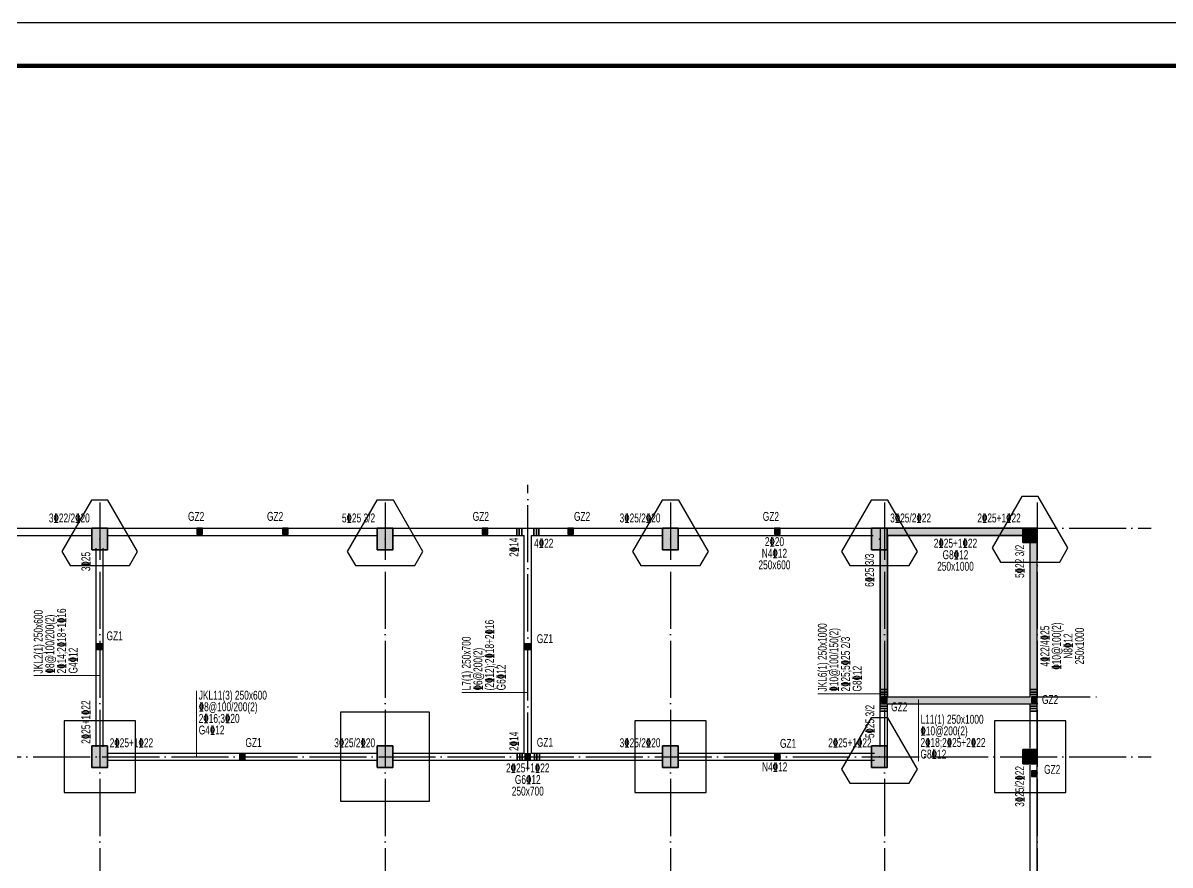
# Model space of a CAD drawing. Extents: x -695511 to 885008, y -751583 to -95266.
# Drawn here: x -158535 to -118336, y -370106 to -340605 of the extents above; entities that cross this region are included whole.
import ezdxf
from ezdxf.enums import TextEntityAlignment as Align

# ---------------------------------------------------------------- set-up
doc = ezdxf.new("R2010")
doc.units = 0
doc.header["$LTSCALE"] = 1000
doc.header["$MEASUREMENT"] = 0
doc.linetypes.add('DOTE', pattern=[2.42, 2, -0.2, 0.02, -0.2])
doc.linetypes.add('线型3', pattern=[750, 500, -250])
for name, color, linetype in [('3T_GLASS', 5, 'Continuous'), ('3T_WOOD', 21, 'Continuous'), ('BASE', 2, 'Continuous'), ('DOTE', 1, 'Continuous'), ('GZ', 211, 'Continuous'), ('PUB_TITLE', 4, 'Continuous'), ('SEDOTE', 40, 'DOTE'), ('填充', 8, 'Continuous')]:
    doc.layers.add(name, color=color, linetype=linetype)
for name, color, linetype, lineweight in [('BEAM', 4, 'Continuous', 25), ('BEAM-DASH', 4, '线型3', 25), ('梁原位标注', 7, 'Continuous', 18), ('梁名称编号', 2, 'Continuous', 18), ('梁标注引线', 2, 'Continuous', 18), ('梁附加箍筋', 1, 'Continuous', 35), ('梁集中标注', 2, 'Continuous', 18), ('砼柱', 2, 'Continuous', 35)]:
    doc.layers.add(name, color=color, linetype=linetype, lineweight=lineweight)
doc.styles.add('样式 1', font='GS_TXT.shx', dxfattribs={"width": 0.7, "height": 375, "bigfont": 'yjkchn.shx'})

# ---------------------------------------------------------------- blocks, each defined once
blk = doc.blocks.new('zw')
at = {"layer": 'DOTE', "linetype": 'DOTE'}
for p, q in [((-110223, -1007232), (-110223, -1049032)), ((-100223, -1007232), (-100223, -1049032)), ((-90223, -1007232), (-90223, -1049032)), ((-82723, -1007232), (-82723, -1049032)), ((-77373, -1007232), (-77373, -1049032)), ((-187573, -1008132), (-73373, -1008132)), ((-187573, -1016132), (-73373, -1016132))]:
    blk.add_line(p, q, dxfattribs=at)
blk = doc.blocks.new('1fmb')
at = {"layer": '3T_WOOD'}
h = blk.add_hatch(dxfattribs=at)
h.set_pattern_fill('钢筋混凝土', color=256, scale=100)
h.set_pattern_definition([(45, (0, 0), (-176.776695, 176.776695), []), (50, (0, 0), (717.2602, -62.75213), [75, -825]), (355, (0, 0), (-138.75133, 752.19213), [60, -660]), (100.4514, (59.8, -5.2), (578.5094, 689.43954), [63.7402, -701.1421]), (46.1842, (0, 200), (1067.24105, -165.519), [112.5, -1237.5]), (96.6356, (88.9, 186.2), (934.6627, 974.1179), [95.6103, -1051.713]), (351.1842, (0, 200), (934.662, 974.1186), [90, -990]), (21, (100, 150), (596.90705, -402.6189), [75, -825]), (326, (100, 150), (243.3153, 725.15005), [60, -660]), (71.4514, (149.74, 116.45), (840.2226, 322.5305), [63.7402, -701.1421]), (37.5, (0, 0), (12.159855, 332.89385), [0, -652, 0, -670, 0, -662.5]), (7.5, (0, 0), (263.06954, 394.41171), [0, -382, 0, -637, 0, -252.5]), (327.5, (-223, 0), (533.82244, -22.55487), [0, -250, 0, -780, 0, -1035]), (317.5, (-323, 0), (583.18617, 100.10498), [0, -325, 0, -518, 0, -735])])
h.paths.add_polyline_path([(-166623, -771847), (-166623, -767894), (-170523, -767894), (-170523, -771847)])
h.paths.add_polyline_path([(-172773, -797244), (-175623, -797244), (-175623, -800094), (-172773, -800094)])
h.paths.add_polyline_path([(-77373, -767894), (-82873, -767894), (-82873, -774044), (-77373, -774044)])
h.paths.add_polyline_path([(-170273, -771597), (-170273, -768144), (-166873, -768144), (-166873, -771597)], flags=16)
h.paths.add_polyline_path([(-173023, -797494), (-173023, -799794), (-175373, -799794), (-175373, -797494)], flags=16)
h.paths.add_polyline_path([(-77623, -768144), (-77623, -773794), (-82623, -773794), (-82623, -768144)], flags=16)
for points in [[(-77373, -767894), (-82873, -767894), (-82873, -774044), (-77373, -774044)], [(-77623, -768144), (-82623, -768144), (-82623, -773794), (-77623, -773794)]]:
    blk.add_lwpolyline(points, close=True, dxfattribs=at)
at = {"layer": 'BEAM'}
for p, q in [((-119973, -767894), (-110473, -767894)), ((-119973, -768144), (-110473, -768144)), ((-109973, -767894), (-100473, -767894)), ((-109973, -768144), (-100473, -768144)), ((-99973, -767894), (-95223, -767894)), ((-99973, -768144), (-95348, -768144)), ((-95348, -775769), (-95348, -768144)), ((-95223, -767894), (-90473, -767894)), ((-95098, -768144), (-90473, -768144)), ((-95098, -775769), (-95098, -768144)), ((-89973, -767894), (-83123, -767894)), ((-89973, -768144), (-83123, -768144)), ((-82723, -767894), (-77873, -767894)), ((-110348, -775544), (-110348, -768594)), ((-110098, -775544), (-110098, -768594)), ((-82873, -773944), (-82873, -768594)), ((-77373, -773944), (-77373, -768494)), ((-82873, -775544), (-82873, -773944)), ((-82623, -775544), (-82623, -774044)), ((-82623, -774044), (-77623, -774044)), ((-77623, -775594), (-77623, -774044)), ((-77373, -775894), (-77373, -773944)), ((-109973, -775769), (-100473, -775769)), ((-99973, -775769), (-95348, -775769)), ((-95098, -775769), (-90473, -775769)), ((-89973, -775769), (-83073, -775769)), ((-109973, -776019), (-100473, -776019)), ((-99973, -776019), (-95223, -776019)), ((-95223, -776019), (-90473, -776019)), ((-89973, -776019), (-83073, -776019)), ((-77623, -787594), (-77623, -776194)), ((-77373, -787594), (-77373, -776194))]:
    blk.add_line(p, q, dxfattribs=at)
at = {"layer": 'BEAM-DASH'}
for p, q in [((-82623, -773794), (-82623, -768169)), ((-82598, -768144), (-77873, -768144)), ((-77623, -773794), (-77623, -768494)), ((-82623, -773794), (-77623, -773794))]:
    blk.add_line(p, q, dxfattribs=at)
blk = doc.blocks.new('1fcol')
at = {"layer": '填充'}
h = blk.add_hatch(color=256, dxfattribs=at)
h.dxf.hatch_style = 1
h.paths.add_polyline_path([(-139118, -863263), (-139668, -863263), (-139668, -864013), (-139118, -864013)])
h = blk.add_hatch(color=256, dxfattribs=at)
h.dxf.hatch_style = 1
h.paths.add_polyline_path([(-129118, -863263), (-129668, -863263), (-129668, -864013), (-129118, -864013)])
h = blk.add_hatch(color=256, dxfattribs=at)
h.dxf.hatch_style = 1
h.paths.add_polyline_path([(-119118, -863263), (-119668, -863263), (-119668, -864013), (-119118, -864013)])
h = blk.add_hatch(color=256, dxfattribs=at)
h.dxf.hatch_style = 1
h.paths.add_polyline_path([(-111793, -863263), (-112343, -863263), (-112343, -864013), (-111793, -864013)])
h = blk.add_hatch(color=256, dxfattribs=at)
h.dxf.hatch_style = 1
h.paths.add_polyline_path([(-106543, -863263), (-107043, -863263), (-107043, -863763), (-106543, -863763)])
h = blk.add_hatch(color=256, dxfattribs=at)
h.dxf.hatch_style = 1
h.paths.add_polyline_path([(-139118, -870888), (-139668, -870888), (-139668, -871638), (-139118, -871638)])
h = blk.add_hatch(color=256, dxfattribs=at)
h.dxf.hatch_style = 1
h.paths.add_polyline_path([(-129118, -870888), (-129668, -870888), (-129668, -871638), (-129118, -871638)])
h = blk.add_hatch(color=256, dxfattribs=at)
h.dxf.hatch_style = 1
h.paths.add_polyline_path([(-119118, -870888), (-119668, -870888), (-119668, -871638), (-119118, -871638)])
h = blk.add_hatch(color=256, dxfattribs=at)
h.dxf.hatch_style = 1
h.paths.add_polyline_path([(-111793, -870888), (-112343, -870888), (-112343, -871638), (-111793, -871638)])
h = blk.add_hatch(color=256, dxfattribs=at)
h.dxf.hatch_style = 1
h.paths.add_polyline_path([(-106543, -871013), (-107043, -871013), (-107043, -871513), (-106543, -871513)])
at = {"layer": '砼柱', "lineweight": 35}
for points in [[(-139118, -863263), (-139668, -863263), (-139668, -864013), (-139118, -864013)], [(-129118, -863263), (-129668, -863263), (-129668, -864013), (-129118, -864013)], [(-119118, -863263), (-119668, -863263), (-119668, -864013), (-119118, -864013)], [(-111793, -863263), (-112343, -863263), (-112343, -864013), (-111793, -864013)], [(-106543, -863263), (-107043, -863263), (-107043, -863763), (-106543, -863763)], [(-139118, -870888), (-139668, -870888), (-139668, -871638), (-139118, -871638)], [(-129118, -870888), (-129668, -870888), (-129668, -871638), (-129118, -871638)], [(-119118, -870888), (-119668, -870888), (-119668, -871638), (-119118, -871638)], [(-111793, -870888), (-112343, -870888), (-112343, -871638), (-111793, -871638)], [(-106543, -871013), (-107043, -871013), (-107043, -871513), (-106543, -871513)]]:
    blk.add_lwpolyline(points, close=True, dxfattribs=at)
blk = doc.blocks.new('1fgzz')
at = {"layer": 'GZ'}
h = blk.add_hatch(color=256, dxfattribs=at)
h.dxf.hatch_style = 1
h.paths.add_polyline_path([(-105532, -629901), (-105532, -629701), (-105732, -629701), (-105732, -629901)])
h = blk.add_hatch(color=256, dxfattribs=at)
h.dxf.hatch_style = 1
h.paths.add_polyline_path([(-102532, -629901), (-102532, -629701), (-102732, -629701), (-102732, -629901)])
h = blk.add_hatch(color=256, dxfattribs=at)
h.dxf.hatch_style = 1
h.paths.add_polyline_path([(-95532, -629901), (-95532, -629701), (-95732, -629701), (-95732, -629901)])
h = blk.add_hatch(color=256, dxfattribs=at)
h.dxf.hatch_style = 1
h.paths.add_polyline_path([(-92532, -629901), (-92532, -629701), (-92732, -629701), (-92732, -629901)])
h = blk.add_hatch(color=256, dxfattribs=at)
h.dxf.hatch_style = 1
h.paths.add_polyline_path([(-85282, -629901), (-85282, -629701), (-85482, -629701), (-85482, -629901)])
h = blk.add_hatch(color=256, dxfattribs=at)
h.dxf.hatch_style = 1
h.paths.add_polyline_path([(-109032, -633951), (-109032, -633751), (-109232, -633751), (-109232, -633951)])
h = blk.add_hatch(color=256, dxfattribs=at)
h.dxf.hatch_style = 1
h.paths.add_polyline_path([(-94032, -633951), (-94032, -633751), (-94232, -633751), (-94232, -633951)])
h = blk.add_hatch(color=256, dxfattribs=at)
h.dxf.hatch_style = 1
h.paths.add_polyline_path([(-81532, -635801), (-81532, -635601), (-81732, -635601), (-81732, -635801)])
h = blk.add_hatch(color=256, dxfattribs=at)
h.dxf.hatch_style = 1
h.paths.add_polyline_path([(-76282, -635801), (-76282, -635601), (-76482, -635601), (-76482, -635801)])
h = blk.add_hatch(color=256, dxfattribs=at)
h.dxf.hatch_style = 1
h.paths.add_polyline_path([(-104032, -637801), (-104032, -637601), (-104232, -637601), (-104232, -637801)])
h = blk.add_hatch(color=256, dxfattribs=at)
h.dxf.hatch_style = 1
h.paths.add_polyline_path([(-94032, -637801), (-94032, -637601), (-94232, -637601), (-94232, -637801)])
h = blk.add_hatch(color=256, dxfattribs=at)
h.dxf.hatch_style = 1
h.paths.add_polyline_path([(-85282, -637801), (-85282, -637601), (-85482, -637601), (-85482, -637801)])
h = blk.add_hatch(color=256, dxfattribs=at)
h.dxf.hatch_style = 1
h.paths.add_polyline_path([(-76282, -638401), (-76282, -638201), (-76482, -638201), (-76482, -638401)])
for points in [[(-105532, -629901), (-105532, -629701), (-105732, -629701), (-105732, -629901), (-105532, -629901)], [(-102532, -629901), (-102532, -629701), (-102732, -629701), (-102732, -629901), (-102532, -629901)], [(-95532, -629901), (-95532, -629701), (-95732, -629701), (-95732, -629901), (-95532, -629901)], [(-92532, -629901), (-92532, -629701), (-92732, -629701), (-92732, -629901), (-92532, -629901)], [(-85282, -629901), (-85282, -629701), (-85482, -629701), (-85482, -629901), (-85282, -629901)], [(-109032, -633951), (-109032, -633751), (-109232, -633751), (-109232, -633951), (-109032, -633951)], [(-94032, -633951), (-94032, -633751), (-94232, -633751), (-94232, -633951), (-94032, -633951)], [(-81532, -635801), (-81532, -635601), (-81732, -635601), (-81732, -635801), (-81532, -635801)], [(-76282, -635801), (-76282, -635601), (-76482, -635601), (-76482, -635801), (-76282, -635801)], [(-104032, -637801), (-104032, -637601), (-104232, -637601), (-104232, -637801), (-104032, -637801)], [(-94032, -637801), (-94032, -637601), (-94232, -637601), (-94232, -637801), (-94032, -637801)], [(-85282, -637801), (-85282, -637601), (-85482, -637601), (-85482, -637801), (-85282, -637801)], [(-76282, -638401), (-76282, -638201), (-76482, -638201), (-76482, -638401), (-76282, -638401)]]:
    blk.add_lwpolyline(points, dxfattribs=at)
blk = doc.blocks.new('ct1')
at = {"layer": 'BASE', "color": 9}
for points in [[(-463639, -664832), (-464677, -666631), (-464389, -667131), (-462311, -667131), (-462023, -666631), (-463061, -664832)], [(-453639, -664832), (-454677, -666631), (-454389, -667131), (-452311, -667131), (-452023, -666631), (-453061, -664832)], [(-443639, -664832), (-444677, -666631), (-444389, -667131), (-442311, -667131), (-442023, -666631), (-443061, -664832)], [(-436314, -664832), (-437352, -666631), (-437064, -667131), (-434986, -667131), (-434698, -666631), (-435736, -664832)], [(-431039, -664707), (-432077, -666506), (-431789, -667006), (-429711, -667006), (-429423, -666506), (-430461, -664707)], [(-454911, -675384), (-451789, -675384), (-451789, -672262), (-454911, -672262)], [(-436314, -672457), (-437352, -674256), (-437064, -674756), (-434986, -674756), (-434698, -674256), (-435736, -672457)], [(-462100, -675073), (-462100, -672573), (-464600, -672573), (-464600, -675073)], [(-442100, -675073), (-442100, -672573), (-444600, -672573), (-444600, -675073)], [(-429500, -675073), (-429500, -672573), (-432000, -672573), (-432000, -675073)]]:
    blk.add_lwpolyline(points, close=True, dxfattribs=at)
for p in [(-430750, -666073), (-463350, -666198), (-453350, -666198), (-443350, -666198), (-436025, -666198), (-463350, -673823), (-453350, -673823), (-443350, -673823), (-436025, -673823), (-430750, -673823)]:
    blk.add_point(p, dxfattribs=at)

msp = doc.modelspace()

# ---------------------------------------------------------------- linework, layer by layer
at = {"layer": 'PUB_TITLE'}
msp.add_lwpolyline([(-250451, -429704.5), (-92801, -429704.5), (-92801, -340604.5), (-250451, -340604.5)], close=True, dxfattribs=at)
at = {"layer": 'PUB_TITLE', "const_width": 150}
msp.add_lwpolyline([(-246701, -428204.5), (-94301, -428204.5), (-94301, -342104.5), (-246701, -342104.5)], close=True, dxfattribs=at)
at = {"layer": 'SEDOTE', "linetype": 'DOTE'}
for points in [[(-140843.3, -366760.4), (-140843.3, -356786.5)], [(-127971.6, -364208.8), (-120768.2, -364208.8)]]:
    msp.add_lwpolyline(points, dxfattribs=at)
at = {"layer": '梁标注引线', "color": 6, "lineweight": 18}
for p, q in [((-155843.3, -363467.7), (-158153.4, -363467.7)), ((-152449.6, -366308.8), (-152449.6, -363998.7)), ((-128368.3, -364102.7), (-130678.4, -364102.7))]:
    msp.add_line(p, q, dxfattribs=at)
at = {"layer": '梁标注引线', "color": 3, "lineweight": 18}
for p, q in [((-140843.3, -364061.7), (-143153.4, -364061.7)), ((-127156.6, -364308.8), (-127156.6, -366467.3))]:
    msp.add_line(p, q, dxfattribs=at)
at = {"layer": '梁附加箍筋', "lineweight": 35}
for p, q in [((-141230.8, -358558.8), (-141230.8, -358308.8)), ((-141143.3, -358558.8), (-141143.3, -358308.8)), ((-141055.8, -358558.8), (-141055.8, -358308.8)), ((-140630.8, -358558.8), (-140630.8, -358308.8)), ((-140543.3, -358558.8), (-140543.3, -358308.8)), ((-140455.8, -358558.8), (-140455.8, -358308.8)), ((-128243.3, -363958.7), (-128493.3, -363958.7)), ((-128243.3, -364046.2), (-128493.3, -364046.2)), ((-128243.3, -364133.7), (-128493.3, -364133.7)), ((-122993.3, -363958.7), (-123243.3, -363958.7)), ((-122993.3, -364046.2), (-123243.3, -364046.2)), ((-122993.3, -364133.7), (-123243.3, -364133.7)), ((-128243.3, -364535.7), (-128493.3, -364535.7)), ((-122993.3, -364535.7), (-123243.3, -364535.7)), ((-128243.3, -364623.2), (-128493.3, -364623.2)), ((-128243.3, -364710.7), (-128493.3, -364710.7)), ((-122993.3, -364623.2), (-123243.3, -364623.2)), ((-122993.3, -364710.7), (-123243.3, -364710.7)), ((-141213.4, -366433.8), (-141213.4, -366183.8)), ((-141125.9, -366433.8), (-141125.9, -366183.8)), ((-141038.4, -366433.8), (-141038.4, -366183.8)), ((-140613.4, -366433.8), (-140613.4, -366183.8)), ((-140525.9, -366433.8), (-140525.9, -366183.8)), ((-140438.4, -366433.8), (-140438.4, -366183.8))]:
    msp.add_line(p, q, dxfattribs=at)

# ---------------------------------------------------------------- block references
for name, p in [('zw', (-45620.4, 649822.7)), ('1fcol', (-16450.6, 504954))]:
    msp.add_blockref(name, p)
at = {"layer": '3T_GLASS'}
msp.add_blockref('1fmb', (-45620.4, 409584.7), dxfattribs=at)
at = {"layer": 'GZ'}
for name, p in [('ct1', (307506.8, 307514.2)), ('1fgzz', (-46711.7, 271391.8))]:
    msp.add_blockref(name, p, dxfattribs=at)

# ---------------------------------------------------------------- texts
at = {"layer": 'GZ', "style": '样式 1', "width": 0.7}
for s, p in [('GZ2', (-152749.6, -358141.1)), ('GZ2', (-149982.6, -358141.1)), ('GZ2', (-142773.6, -358141.1)), ('GZ2', (-139224.6, -358141.1)), ('GZ2', (-132608.1, -358141.1)), ('GZ1', (-155604.6, -362324.6)), ('GZ1', (-140528.1, -362424.6)), ('GZ2', (-122824.2, -364557.1)), ('GZ2', (-128110.2, -364812.6)), ('GZ1', (-150738.6, -366064.1)), ('GZ1', (-140527.1, -366056.6)), ('GZ1', (-132005.6, -366092.1)), ('GZ2', (-122749.7, -367003.6))]:
    msp.add_text(s, height=312.5, dxfattribs=at).set_placement(p, align=Align.BOTTOM_LEFT)
at = {"layer": '梁原位标注', "style": '样式 1', "width": 0.7}
for s, p in [('3%%13222/2%%13220', (-156193.3, -358196.3)), ('5%%13225 3/2', (-146193.3, -358196.3)), ('3%%13225/2%%13220', (-136193.3, -358196.3)), ('2%%13225+1%%13222', (-123568.3, -358196.3)), ('3%%13225/2%%13220', (-146193.3, -366071.3)), ('3%%13225/2%%13220', (-136193.3, -366071.3)), ('2%%13225+1%%13222', (-128793.3, -366071.3))]:
    msp.add_text(s, height=312.5, dxfattribs=at).set_placement(p, align=Align.BOTTOM_RIGHT)
for s, p in [('3%%13225/2%%13222', (-128143.3, -358196.3)), ('2%%13225+1%%13222', (-155493.3, -366071.3))]:
    msp.add_text(s, height=312.5, dxfattribs=at).set_placement(p, align=Align.BOTTOM_LEFT)
for s, p in [('2%%13214', (-141080.8, -358633.8)), ('5%%13222 3/2', (-123355.8, -358883.8)), ('3%%13225', (-156080.8, -359133.8)), ('6%%13225 3/3', (-128619.9, -359197.3)), ('3%%13225/2%%13222', (-123355.8, -366633.8))]:
    msp.add_text(s, height=312.5, rotation=90, dxfattribs=at).set_placement(p, align=Align.BOTTOM_RIGHT)
for s, p in [('4%%13222', (-140284.3, -358671.3)), ('2%%13220', (-132199.1, -358620.4)), ('2%%13225+1%%13222', (-125855.8, -358671.3)), ('N4%%13212', (-132199.1, -359026.7)), ('G8%%13212', (-125855.8, -359077.6)), ('250x600', (-132199.1, -359432.9)), ('250x1000', (-125855.8, -359483.8)), ('2%%13225+1%%13222', (-140843.3, -366546.3)), ('N4%%13212', (-132190.5, -366510.5)), ('G6%%13212', (-140843.3, -366952.6)), ('250x700', (-140843.3, -367358.8))]:
    msp.add_text(s, height=312.5, dxfattribs=at).set_placement(p, align=Align.TOP_CENTER)
for s, p in [('4%%13222/4%%13225', (-122880.8, -362433.8)), ('%%13210@100(2)', (-122474.5, -362433.8)), ('N8%%13212', (-122068.3, -362433.8)), ('250x1000', (-121662, -362433.8))]:
    msp.add_text(s, height=312.5, rotation=90, dxfattribs=at).set_placement(p, align=Align.TOP_CENTER)
for s, p in [('2%%13225+1%%13222', (-156080.8, -365858.8)), ('5%%13225 3/2', (-128605.8, -365657.5)), ('2%%13214', (-141080.8, -366108.8))]:
    msp.add_text(s, height=312.5, rotation=90, dxfattribs=at).set_placement(p, align=Align.BOTTOM_LEFT)
at = {"layer": '梁名称编号', "color": 6, "style": '样式 1', "width": 0.7}
for s, p in [('JKL2(1) 250x600', (-158153.4, -363392.7)), ('JKL6(1) 250x1000', (-130678.4, -364027.7))]:
    msp.add_text(s, height=312.5, rotation=90, dxfattribs=at).set_placement(p, align=Align.TOP_LEFT)
at = {"layer": '梁名称编号', "color": 3, "style": '样式 1', "width": 0.7}
msp.add_text('L7(1) 250x700', height=312.5, rotation=90, dxfattribs=at).set_placement((-143153.4, -363986.7), align=Align.TOP_LEFT)
at = {"layer": '梁名称编号', "color": 6, "style": '样式 1', "width": 0.7}
msp.add_text('JKL11(3) 250x600', height=312.5, dxfattribs=at).set_placement((-152374.6, -363998.7), align=Align.TOP_LEFT)
at = {"layer": '梁名称编号', "color": 3, "style": '样式 1', "width": 0.7}
msp.add_text('L11(1) 250x1000', height=312.5, dxfattribs=at).set_placement((-127081.6, -365248.6), align=Align.BOTTOM_LEFT)
at = {"layer": '梁集中标注', "color": 6, "style": '样式 1', "width": 0.7}
for s, p in [('%%1328@100/200(2)', (-157747.1, -363392.7)), ('2%%13214;2%%13218+1%%13216', (-157340.9, -363392.7)), ('%%13210@100/150(2)', (-130272.1, -364027.7)), ('2%%13225;5%%13225 2/3', (-129865.9, -364027.7)), ('G4%%13212', (-156934.6, -363392.7)), ('G8%%13212', (-129459.6, -364027.7))]:
    msp.add_text(s, height=312.5, rotation=90, dxfattribs=at).set_placement(p, align=Align.TOP_LEFT)
at = {"layer": '梁集中标注', "color": 3, "style": '样式 1', "width": 0.7}
for s, p in [('(2%%13212);2%%13218+2%%13216', (-142340.9, -363986.7)), ('%%1326@200(2)', (-142747.1, -363986.7)), ('G6%%13212', (-141934.6, -363986.7))]:
    msp.add_text(s, height=312.5, rotation=90, dxfattribs=at).set_placement(p, align=Align.TOP_LEFT)
at = {"layer": '梁集中标注', "color": 6, "style": '样式 1', "width": 0.7}
for s, p in [('%%1328@100/200(2)', (-152374.6, -364405)), ('2%%13216;3%%13220', (-152374.6, -364811.2)), ('G4%%13212', (-152374.6, -365217.5))]:
    msp.add_text(s, height=312.5, dxfattribs=at).set_placement(p, align=Align.TOP_LEFT)
at = {"layer": '梁集中标注', "color": 3, "style": '样式 1', "width": 0.7}
for s, p in [('%%13210@200(2)', (-127081.6, -365654.8)), ('2%%13218;2%%13225+2%%13222', (-127081.6, -366061.1)), ('G8%%13212', (-127081.6, -366467.3))]:
    msp.add_text(s, height=312.5, dxfattribs=at).set_placement(p, align=Align.BOTTOM_LEFT)

doc.saveas('drawing.dxf')
